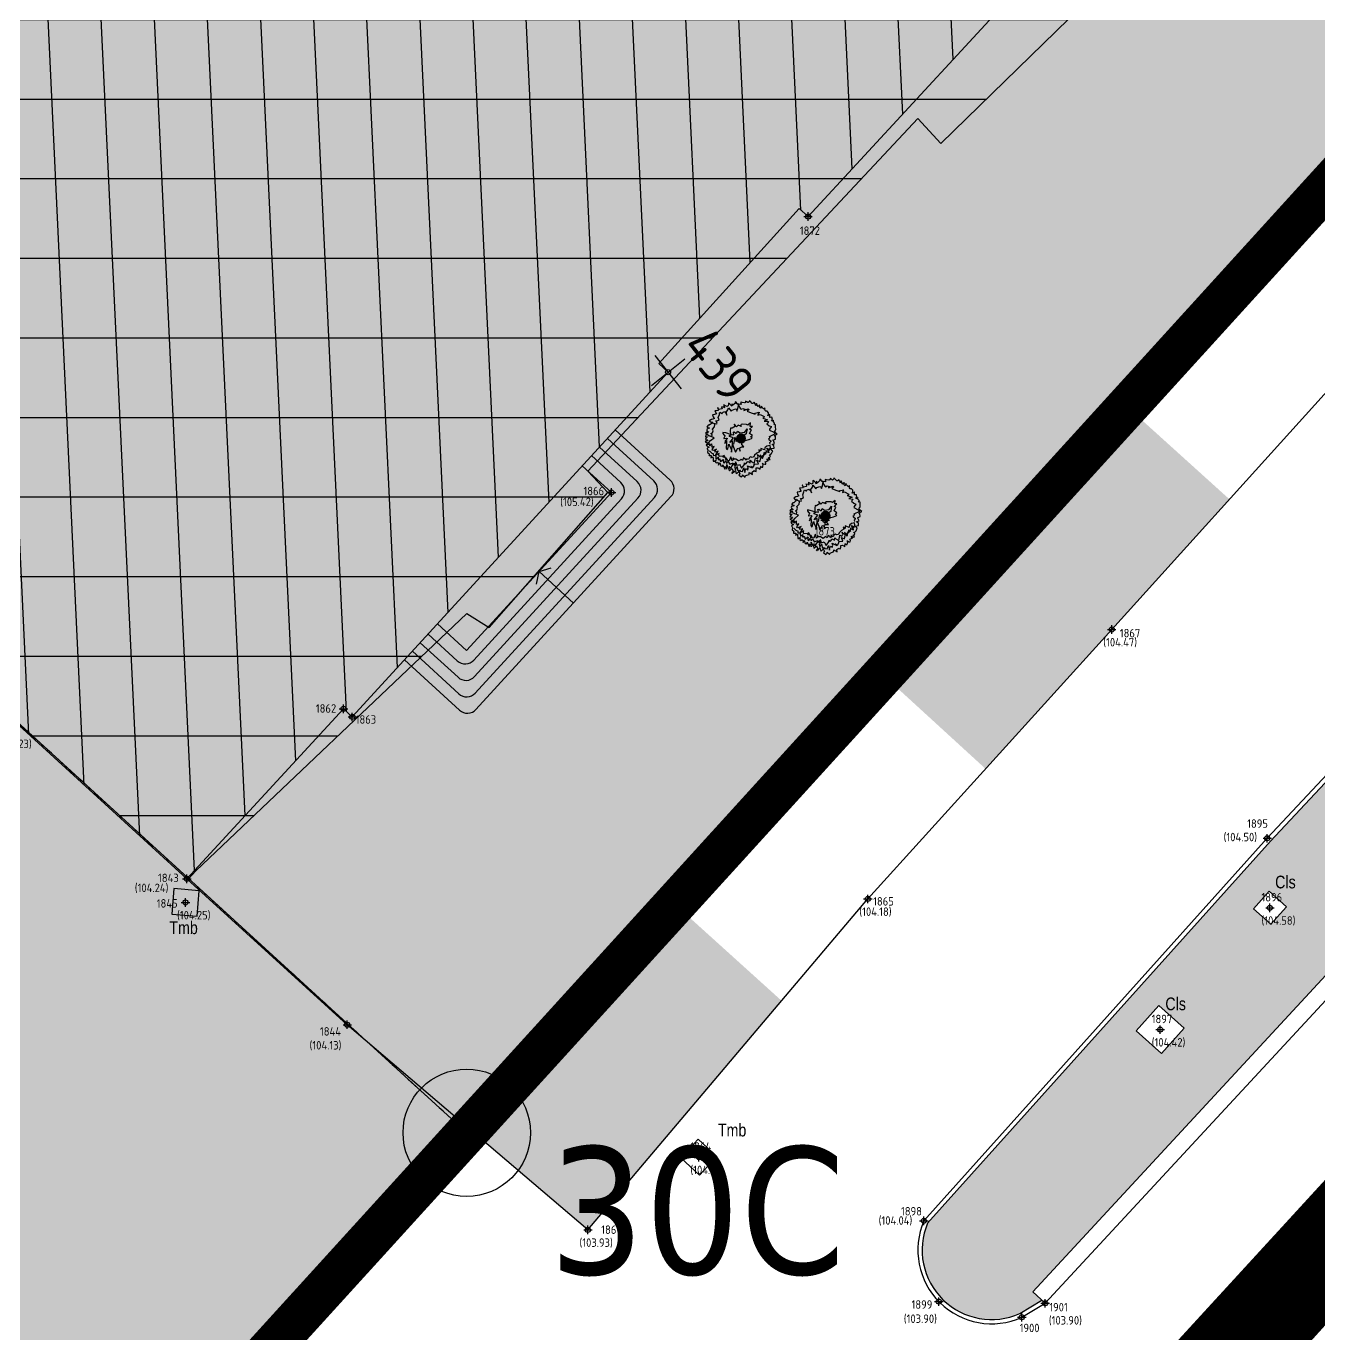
# Model space of a CAD drawing. Extents: x 9555 to 11275, y -8412 to -6382.
# Drawn here: x 10326.83 to 10357.28, y -7952.84 to -7922.03 of the extents above; entities that cross this region are included whole.
import ezdxf
from ezdxf.enums import TextEntityAlignment as Align

# ---------------------------------------------------------------- set-up
doc = ezdxf.new("R2010")
doc.units = 0
doc.header["$MEASUREMENT"] = 0
doc.header["$XCLIPFRAME"] = 2
doc.header["$PDMODE"] = 33
doc.header["$PDSIZE"] = 0.12
for name, pattern in [('DASHEDX2', [1.5, 1, -0.5]), ('PHANTOM2', [1.25, 0.625, -0.125, 0.125, -0.125, 0.125, -0.125]), ('TRATTEGGIATA', [0.75, 0.5, -0.25])]:
    doc.linetypes.add(name, pattern=pattern)
doc.layers.get('0').update_dxf_attribs({"color": 53, "lineweight": 50})
for name, color, linetype in [('01_PROG', 7, 'Continuous'), ('02_CAT', 7, 'Continuous'), ('Conf Lotti-Retino', 253, 'Continuous'), ('Conf Lotti_xLIMITE Comparto', 30, 'DASHEDX2'), ('Conf-N', 7, 'Continuous'), ('Conf-P', 2, 'Continuous'), ('Fgl-Cat_Txt-DivisioneAllegati', 161, 'DASHEDX2'), ('GE_9632-NOME_P', 8, 'Continuous'), ('GE_9632-PUNTI', 8, 'Continuous'), ('GE_9632-SIMBOLI', 8, 'Continuous'), ('GEI-Nome_P', 6, 'Continuous'), ('GEI-Punti', 7, 'Continuous'), ('Gei-Punti_3D', 3, 'Continuous'), ('GEI-Quote_P', 3, 'Continuous'), ('GEI-Simboli', 6, 'Continuous'), ('Immagine', 181, 'Continuous'), ('Ril-Aiuola_Retino', 85, 'Continuous'), ('Ril-Albero', 104, 'Continuous'), ('Ril-Fabbr_Retino', 8, 'Continuous'), ('Ril-Muro', 6, 'Continuous'), ('Ril-Strada', 4, 'Continuous'), ('Ril-Struttura_Scale', 4, 'Continuous'), ('Ril-Tomb_CEMENTO-Cls', 5, 'Continuous'), ('Ril-Tombino', 5, 'Continuous')]:
    doc.layers.add(name, color=color, linetype=linetype)
for name, color, linetype, lineweight in [('Conf Lotti', 2, 'PHANTOM2', 30), ('Fgl.957D_Estratto', 162, 'Continuous', 30), ('Fr01 Fgl. 957D', 140, 'Continuous', 30), ('Ril-Albero_Tronco', 3, 'Continuous', 35), ('Ril-Fabbr', 9, 'Continuous', 30), ('x Area Rilievo', 1, 'Continuous', 15)]:
    doc.layers.add(name, color=color, linetype=linetype, lineweight=lineweight)
doc.styles.add('HELVLA', font='helvl', dxfattribs={"width": 0.8})
doc.styles.get("Standard").update_dxf_attribs({"font": 'isocp.shx'})
doc.styles.add('Tahoma', font='tahoma.ttf')
picture_1 = doc.add_image_def('image1.png', size_in_pixel=(3510, 4950))
picture_2 = doc.add_image_def('image2.png', size_in_pixel=(4950, 3510))
picture_3 = doc.add_image_def('image3.png', size_in_pixel=(3510, 4950))

# ---------------------------------------------------------------- blocks, each defined once
blk = doc.blocks.new('ALB_TUYA')
at = {"layer": 'Ril-Albero'}
blk.add_lwpolyline([(-0.928, 1.199), (-0.909, 1.18), (-0.941, 1.14), (-1.012, 1.12), (-1.051, 1.127), (-1.058, 1.127), (-1.011, 1.03), (-0.998, 0.997), (-1.044, 0.984), (-1.076, 0.971), (-1.134, 0.964), (-1.154, 0.964), (-1.134, 0.88), (-1.101, 0.834), (-1.081, 0.815), (-1.146, 0.789), (-1.204, 0.769), (-1.269, 0.736), (-1.295, 0.729), (-1.262, 0.697), (-1.177, 0.633), (-1.19, 0.607), (-1.235, 0.587), (-1.293, 0.535), (-1.332, 0.534), (-1.384, 0.463), (-1.306, 0.431), (-1.28, 0.424), (-1.331, 0.398), (-1.377, 0.378), (-1.396, 0.352), (-1.389, 0.313), (-1.324, 0.268), (-1.33, 0.242), (-1.421, 0.248), (-1.447, 0.209), (-1.375, 0.19), (-1.342, 0.145), (-1.433, 0.144), (-1.446, 0.066), (-1.368, 0.067), (-1.361, 0.067), (-1.413, 0.021), (-1.445, -0.037), (-1.347, -0.056), (-1.38, -0.102), (-1.412, -0.115), (-1.451, -0.135), (-1.431, -0.141), (-1.372, -0.18), (-1.334, -0.179), (-1.411, -0.258), (-1.385, -0.303), (-1.3, -0.348), (-1.377, -0.4), (-1.371, -0.413), (-1.344, -0.471), (-1.357, -0.569), (-1.285, -0.627), (-1.304, -0.659), (-1.297, -0.698), (-1.239, -0.698), (-1.213, -0.697), (-1.213, -0.762), (-1.225, -0.788), (-1.154, -0.755), (-1.141, -0.749), (-1.134, -0.814), (-1.127, -0.859), (-1.127, -0.924), (-1.095, -0.924), (-1.056, -0.897), (-1.03, -0.878), (-1.049, -0.962), (-0.997, -0.994), (-0.945, -0.962), (-0.912, -1.039), (-0.912, -1.085), (-0.886, -1.019), (-0.867, -0.993), (-0.827, -1.116), (-0.756, -1.142), (-0.743, -1.07), (-0.69, -1.193), (-0.664, -1.245), (-0.645, -1.18), (-0.639, -1.134), (-0.586, -1.231), (-0.586, -1.251), (-0.574, -1.134), (-0.581, -1.063), (-0.548, -1.16), (-0.495, -1.25), (-0.482, -1.302), (-0.475, -1.315), (-0.385, -1.23), (-0.372, -1.223), (-0.326, -1.314), (-0.326, -1.346), (-0.326, -1.346), (-0.371, -1.424), (-0.332, -1.353), (-0.293, -1.391), (-0.293, -1.359), (-0.229, -1.3), (-0.209, -1.397), (-0.176, -1.43), (-0.041, -1.299), (-0.106, -1.312), (-0.046, -1.442), (-0.059, -1.455), (-0.085, -1.487), (0.013, -1.564), (0.065, -1.519), (0.064, -1.48), (0.162, -1.57), (0.181, -1.511), (0.24, -1.491), (0.324, -1.458), (0.336, -1.38), (0.382, -1.412), (0.466, -1.464), (0.453, -1.367), (0.537, -1.308), (0.556, -1.327), (0.608, -1.339), (0.614, -1.288), (0.614, -1.197), (0.679, -1.196), (0.737, -1.222), (0.783, -1.254), (0.776, -1.215), (0.801, -1.137), (0.788, -1.124), (0.827, -1.163), (0.879, -1.162), (0.879, -1.143), (0.898, -1.065), (0.898, -1.039), (0.865, -1.02), (0.963, -1.051), (1.002, -1.051), (1.014, -1.006), (0.995, -0.973), (0.982, -0.947), (1.085, -0.908), (1.098, -0.914), (1.059, -0.856), (1.059, -0.824), (1.124, -0.862), (1.182, -0.855), (1.156, -0.829), (1.13, -0.81), (1.11, -0.784), (1.104, -0.784), (1.156, -0.784), (1.194, -0.712), (1.168, -0.687), (1.142, -0.661), (1.194, -0.667), (1.239, -0.608), (1.29, -0.504), (1.264, -0.491), (1.198, -0.414), (1.341, -0.393), (1.334, -0.29), (1.262, -0.245), (1.365, -0.199), (1.313, -0.089), (1.293, -0.076), (1.403, -0.03), (1.396, 0.087), (1.35, 0.113), (1.473, 0.178), (1.401, 0.236), (1.349, 0.288), (1.394, 0.34), (1.407, 0.373), (1.406, 0.463), (1.399, 0.554), (1.327, 0.573), (1.366, 0.593), (1.366, 0.625), (1.314, 0.677), (1.313, 0.748), (1.275, 0.696), (1.262, 0.709), (1.236, 0.709), (1.274, 0.767), (1.254, 0.858), (1.189, 0.851), (1.17, 0.851), (1.176, 0.903), (1.169, 0.974), (1.13, 0.941), (1.085, 0.922), (1.11, 0.993), (1.11, 1.045), (1.058, 1.103), (1.006, 1.103), (0.979, 1.141), (0.972, 1.206), (0.966, 1.239), (0.934, 1.2), (0.914, 1.199), (0.842, 1.277), (0.829, 1.309), (0.829, 1.296), (0.797, 1.225), (0.758, 1.263), (0.751, 1.276), (0.758, 1.276), (0.764, 1.335), (0.738, 1.354), (0.699, 1.302), (0.699, 1.295), (0.66, 1.353), (0.634, 1.418), (0.602, 1.327), (0.575, 1.405), (0.529, 1.476), (0.523, 1.443), (0.484, 1.417), (0.452, 1.417), (0.445, 1.436), (0.4, 1.481), (0.341, 1.539), (0.328, 1.487), (0.289, 1.467), (0.276, 1.454), (0.244, 1.486), (0.211, 1.499), (0.185, 1.518), (0.192, 1.473), (0.173, 1.447), (0.153, 1.466), (0.134, 1.453), (0.043, 1.466), (0.004, 1.472), (-0.016, 1.459), (0.004, 1.394), (-0.008, 1.381), (-0.106, 1.393), (-0.126, 1.419), (-0.119, 1.412), (-0.099, 1.348), (-0.106, 1.367), (-0.158, 1.412), (-0.197, 1.47), (-0.236, 1.489), (-0.236, 1.431), (-0.242, 1.418), (-0.262, 1.411), (-0.333, 1.346), (-0.339, 1.365), (-0.378, 1.411), (-0.372, 1.398), (-0.359, 1.352), (-0.371, 1.307), (-0.397, 1.339), (-0.456, 1.397), (-0.515, 1.436), (-0.515, 1.403), (-0.521, 1.325), (-0.559, 1.292), (-0.67, 1.344), (-0.696, 1.376), (-0.696, 1.337), (-0.676, 1.259), (-0.663, 1.246), (-0.708, 1.272), (-0.799, 1.284), (-0.793, 1.284), (-0.773, 1.213), (-0.786, 1.2), (-0.902, 1.173), (-0.942, 1.251), (-0.955, 1.244)], close=True, dxfattribs=at)
at = {"layer": 'Ril-Albero', "flags": 128}
for points in [[(-1.266, -0.529), (-1.286, -0.503), (-1.201, -0.587), (-1.181, -0.593), (-1.129, -0.613), (-1.129, -0.684), (-1.038, -0.69), (-1.025, -0.729), (-1.024, -0.839), (-0.934, -0.754), (-0.933, -0.851), (-0.894, -0.857), (-0.868, -0.831), (-0.855, -0.857), (-0.835, -0.941), (-0.725, -0.85), (-0.712, -0.875), (-0.725, -0.914), (-0.718, -0.979), (-0.679, -1.005), (-0.621, -0.907), (-0.588, -1.017), (-0.562, -0.991), (-0.53, -0.926), (-0.51, -0.958), (-0.458, -1.049), (-0.348, -1.009), (-0.322, -1.002), (-0.315, -1.054), (-0.25, -1.08), (-0.212, -0.976), (-0.225, -0.956), (-0.172, -1.079), (-0.088, -1.072), (-0.062, -1.059), (-0.029, -1.104), (0.023, -1.201), (0.139, -1.057), (0.145, -0.986), (0.158, -1.012), (0.184, -1.044), (0.274, -0.94), (0.274, -0.933), (0.366, -0.991), (0.371, -0.887), (0.411, -0.932), (0.534, -1.003), (0.572, -0.866), (0.585, -0.788), (0.663, -0.827), (0.701, -0.748), (0.675, -0.658), (0.694, -0.684), (0.773, -0.741), (0.792, -0.683), (0.772, -0.67), (0.825, -0.76), (0.877, -0.818), (0.908, -0.701), (0.953, -0.558), (0.979, -0.584), (1.031, -0.558), (1.024, -0.487), (1.024, -0.525), (1.141, -0.564), (1.049, -0.396), (1.166, -0.453), (1.121, -0.499), (1.147, -0.466), (1.192, -0.382), (1.178, -0.284), (1.048, -0.311), (0.971, -0.383), (0.959, -0.468), (0.803, -0.41), (0.803, -0.508), (0.719, -0.456), (0.745, -0.54), (0.642, -0.6), (0.552, -0.685), (0.52, -0.75), (0.448, -0.776), (0.403, -0.744), (0.345, -0.77), (0.306, -0.849), (0.235, -0.83), (0.209, -0.888), (0.183, -0.856), (0.105, -0.792), (0.06, -0.896), (0.008, -0.838), (-0.037, -0.877), (-0.102, -0.916), (-0.206, -0.846), (-0.271, -0.846), (-0.33, -0.795), (-0.323, -0.866), (-0.362, -0.905), (-0.408, -0.744), (-0.428, -0.763), (-0.478, -0.906), (-0.537, -0.894), (-0.602, -0.79), (-0.602, -0.888), (-0.628, -0.784), (-0.694, -0.681), (-0.7, -0.726), (-0.713, -0.778), (-0.739, -0.713), (-0.888, -0.734), (-0.908, -0.643), (-0.889, -0.611), (-1.031, -0.69), (-0.929, -0.52), (-1.039, -0.553), (-1.059, -0.515), (-0.994, -0.43), (-1.053, -0.456), (-1.143, -0.489), (-1.169, -0.444), (-1.092, -0.327), (-1.183, -0.353), (-1.177, -0.301), (-1.184, -0.217), (-1.274, -0.296), (-1.262, -0.205), (-1.314, -0.251), (-1.375, -0.251), (-1.237, -0.088), (-1.095, 0.03), (-1.251, 0.087), (-1.329, 0.126), (-1.186, 0.075), (-1.167, 0.146), (-1.213, 0.185), (-1.22, 0.211), (-1.161, 0.231), (-1.136, 0.309), (-1.162, 0.38), (-1.072, 0.471), (-1.06, 0.569), (-1.184, 0.678), (-1.171, 0.633), (-1.054, 0.608), (-0.989, 0.595), (-0.976, 0.621), (-1.022, 0.712), (-0.97, 0.712), (-0.893, 0.752), (-0.926, 0.849), (-0.881, 0.979), (-0.869, 1.031), (-0.856, 1.063), (-0.771, 1.018), (-0.804, 1.005), (-0.797, 1.031), (-0.675, 1.091), (-0.616, 1.033), (-0.576, 0.942), (-0.597, 1.078), (-0.532, 1.163), (-0.514, 1.247), (-0.402, 1.105), (-0.357, 1.151), (-0.228, 1.198), (-0.189, 1.185), (-0.169, 1.107), (-0.124, 1.218), (-0.105, 1.335), (-0.027, 1.206), (-0.001, 1.186), (0.071, 1.219), (0.181, 1.181), (0.117, 1.135), (0.291, 1.208), (0.33, 1.182), (0.253, 1.11), (0.416, 1.04), (0.539, 1.002), (0.585, 0.996), (0.539, 1.015), (0.74, 1.062), (0.734, 1.042), (0.714, 1.016), (0.689, 0.945), (0.773, 0.971), (0.942, 0.888), (0.917, 0.83), (0.884, 0.829), (1.079, 0.759), (1.073, 0.753), (0.97, 0.713), (0.944, 0.707), (1.1, 0.682), (1.113, 0.675), (1.087, 0.623), (1.048, 0.591), (1.146, 0.513), (1.231, 0.482), (1.224, 0.469), (1.16, 0.377), (1.154, 0.338), (1.33, 0.249), (1.382, 0.184), (1.149, 0.066), (1.182, 0.079), (1.131, -0.032), (1.124, 0.001), (1.124, -0.045), (1.209, -0.096), (1.209, -0.122), (1.158, -0.181), (1.171, -0.232)], [(0.097, -0.115), (0.216, -0.064), (0.32, -0.044), (0.326, -0.038), (0.456, 0.015), (0.423, 0.061), (0.39, 0.06), (0.461, 0.126), (0.35, 0.203), (0.421, 0.352), (0.349, 0.378), (0.459, 0.489), (0.374, 0.488), (0.386, 0.631), (0.277, 0.546), (0.224, 0.572), (0.062, 0.577), (0.01, 0.57), (-0.009, 0.544), (0.011, 0.486), (-0.041, 0.537), (-0.022, 0.505), (-0.119, 0.537), (-0.19, 0.471), (-0.223, 0.516), (-0.282, 0.581), (-0.229, 0.497), (-0.365, 0.412), (-0.423, 0.418), (-0.435, 0.307), (-0.434, 0.165), (-0.623, 0.222), (-0.74, 0.24), (-0.739, 0.201), (-0.687, 0.137), (-0.655, 0.118), (-0.654, 0.092), (-0.699, 0.013), (-0.693, 0), (-0.68, 0.001), (-0.589, 0.014), (-0.55, -0.005), (-0.64, -0.103), (-0.652, -0.2), (-0.607, -0.109), (-0.595, -0.077), (-0.587, -0.193), (-0.599, -0.388), (-0.573, -0.446), (-0.54, -0.427), (-0.49, -0.232), (-0.483, -0.245), (-0.479, -0.279), (-0.404, -0.426), (-0.384, -0.555), (-0.347, -0.25), (-0.274, -0.418), (-0.228, -0.561), (-0.183, -0.508), (-0.151, -0.437), (-0.138, -0.404), (-0.099, -0.391), (-0.06, -0.443), (-0.034, -0.52), (-0.054, -0.384), (0.03, -0.345), (0.114, -0.344), (0.036, -0.241), (0.029, -0.147)], [(-0.13, -0.074), (-0.179, -0.139), (-0.219, -0.003), (-0.252, 0.056), (-0.302, -0.23), (-0.341, -0.237), (-0.341, -0.14), (-0.342, -0.101), (-0.458, -0.166), (-0.312, 0.026), (-0.466, 0.086), (-0.466, 0.125), (-0.363, 0.165), (-0.291, 0.153), (-0.312, 0.256), (-0.279, 0.269), (-0.208, 0.218), (-0.169, 0.225), (-0.137, 0.296), (-0.039, 0.226), (0.149, 0.26), (0.245, 0.397), (0.214, 0.202), (0.214, 0.182), (0.104, 0.109)], [(-0.483, -1.127), (-0.47, -1.192), (-0.418, -1.204), (-0.315, -1.048), (-0.212, -0.989), (-0.237, -1.125), (-0.263, -1.145), (-0.229, -1.274), (-0.172, -1.163), (-0.159, -1.137), (-0.138, -1.274), (-0.073, -1.331), (-0.047, -1.279), (-0.028, -1.331), (0.063, -1.337), (0.114, -1.2), (0.114, -1.207), (0.154, -1.388), (0.18, -1.278), (0.225, -1.225), (0.27, -1.284), (0.296, -1.193), (0.263, -1.115), (0.458, -1.198), (0.458, -1.185), (0.406, -1.146), (0.393, -1.133), (0.406, -1.133), (0.484, -1.185), (0.535, -1.1), (0.535, -1.042), (0.561, -1.041), (0.703, -1.027), (0.644, -0.879), (0.767, -0.93), (0.799, -0.8), (0.824, -0.741), (1.024, -0.597)]]:
    blk.add_lwpolyline(points, dxfattribs=at)
at = {"layer": 'Ril-Albero', "const_width": 0.148, "flags": 128}
blk.add_lwpolyline([(-0.074, 0, 1), (0.074, 0, 1)], format="xyb", close=True, dxfattribs=at)
blk = doc.blocks.new('P-Lotto')
at = {"layer": 'Conf-N'}
blk.add_circle((0, 0), 1.5, dxfattribs=at)
at = {"layer": 'Conf-P'}
blk.add_point((0, 0), dxfattribs=at)
blk = doc.blocks.new('20043-1_Prog-Confini')
at = {"layer": 'Conf Lotti-Retino'}
for color, points in [(41, [(10278.897, -8012.22), (10188.639, -7930.138), (10307.726, -7799.19), (10366.912, -7853.014), (10339.327, -7883.347), (10306.204, -7919.768), (10337.209, -7948.101)]), (43, [(10370.399, -7911.605), (10339.327, -7883.347), (10306.204, -7919.768), (10337.209, -7948.101)])]:
    blk.add_hatch(color=color, dxfattribs=at).paths.add_polyline_path(points)
at = {"layer": 'Conf Lotti'}
for p, q in [((10220.161, -8076.806), (10397.984, -7881.272)), ((10337.209, -7948.101), (10306.204, -7919.768))]:
    blk.add_line(p, q, dxfattribs=at)
at = {"layer": 'Conf Lotti_xLIMITE Comparto', "const_width": 1}
blk.add_lwpolyline([(10220.161, -8076.806), (10388.565, -7891.63), (10442.571, -7940.744), (10443.955, -7939.223), (10542.721, -8029.042), (10562.905, -8006.848), (10508.899, -7957.733), (10535.138, -7928.88), (10501.476, -7898.267), (10547.189, -7848.002), (10411.97, -7725.031), (10340.578, -7745.23), (10225.512, -7871.756), (10219.572, -7866.354), (10165.524, -7925.785), (10195.694, -7953.18), (10145.19, -8008.626)], close=True, dxfattribs=at)
at = {"layer": 'Conf-P'}
blk.add_blockref('P-Lotto', (10337.209, -7948.101), dxfattribs=at)
at = {"layer": 'Conf-N', "style": 'Tahoma'}
blk.add_text('30C', height=3, dxfattribs=at).set_placement((10339.148, -7951.43))
blk = doc.blocks.new('-Fgl. 957D Estratto Foglio Intero_PostFR1')
at = {"layer": 'Immagine'}
image = blk.add_image(picture_1, insert=(10047.107, -8052.467), size_in_units=(594.323, 838.148), rotation=0.001621, dxfattribs=at)
image.set_boundary_path([(307.502, 335.181), (3170.12, 4586.921)])
image.dxf.flags = 15
blk = doc.blocks.new('-Fgl. 957E Estratto Foglio Intero_PostFR2')
at = {"layer": 'Immagine'}
image = blk.add_image(picture_2, insert=(9917.284, -8422.509), size_in_units=(838.183, 594.348), rotation=0.00109, dxfattribs=at)
image.set_boundary_path([(308.756, 193.629), (4680.161, 3410.458)])
image.dxf.flags = 15
blk = doc.blocks.new('-Fgl. 958 Estratto Foglio Intero_PostFR3')
at = {"layer": 'Immagine'}
image = blk.add_image(picture_3, insert=(9716.786, -8308.175), size_in_units=(1485.814, 2095.379), rotation=-0.001044, dxfattribs=at)
image.set_boundary_path([(486.986, 415.0435), (2987.88, 4584.8433)])
image.dxf.flags = 15
blk = doc.blocks.new('- Fogli_Unione (Estratti_20043_SpostatoComeAll.957E_SuRIL_PostFR1-FR2-FR3 (2021-02-08)')
for name in ['-Fgl. 958 Estratto Foglio Intero_PostFR3', '-Fgl. 957D Estratto Foglio Intero_PostFR1', '-Fgl. 957E Estratto Foglio Intero_PostFR2']:
    blk.add_blockref(name, (0, 0))
blk = doc.blocks.new('2493-1_PostFRAZ')
at = {"layer": 'Fgl.957D_Estratto', "lineweight": -3}
h = blk.add_hatch(dxfattribs=at)
h.set_pattern_fill('ANSI31', color=174, scale=15, angle=315, style=0)
h.paths.add_polyline_path([(10333.535, -7893.461), (10330.141, -7897.117), (10329.174, -7896.207), (10321.588, -7904.519), (10322.608, -7905.408), (10319.239, -7909.012), (10318.174, -7908.26), (10310.961, -7916.163), (10311.573, -7916.947), (10307.76, -7921.19), (10330.66, -7942.117), (10330.83, -7941.931), (10337.211, -7935.865), (10337.736, -7936.201), (10340.537, -7933.017), (10340.06, -7932.512), (10347.836, -7924.209), (10348.377, -7924.8), (10351.396, -7921.856), (10350.704, -7921.199), (10356.463, -7915.072)])
at = {"layer": 'Fgl-Cat_Txt-DivisioneAllegati', "const_width": 2}
blk.add_lwpolyline([(10702.686, -8099.801), (10705.703, -8097.601), (10664.995, -8032.71), (10624.259, -7971.584), (10623.508, -7972.543), (10605.077, -7944.282), (10562.182, -7879.895), (10525.19, -7921.143), (10505.715, -7903.79), (10497.194, -7913.056), (10472.275, -7892.921), (10440.452, -7863.619), (10396.214, -7912.031), (10395.176, -7911.098), (10388.238, -7918.529), (10387.581, -7917.808), (10339.974, -7969.724), (10333.592, -7976.514), (10323.136, -7967.248), (10242.662, -7892.829), (10231.648, -7862.037)], dxfattribs=at)
at = {"layer": 'Fgl.957D_Estratto'}
blk.add_lwpolyline([(10330.83, -7941.931), (10337.211, -7935.865), (10337.736, -7936.201), (10340.537, -7933.017), (10340.06, -7932.512), (10347.836, -7924.209), (10348.377, -7924.8), (10351.396, -7921.856), (10350.704, -7921.199), (10356.463, -7915.072), (10333.535, -7893.461)], dxfattribs=at)
at = {"layer": 'Fr01 Fgl. 957D'}
for p, q in [((10319.878, -7967.157), (10397.984, -7881.272)), ((10337.209, -7948.101), (10306.204, -7919.768))]:
    blk.add_line(p, q, dxfattribs=at)
blk.add_lwpolyline([(10330.66, -7942.117), (10330.83, -7941.931)], dxfattribs=at)
at = {"layer": '02_CAT'}
blk.add_blockref('- Fogli_Unione (Estratti_20043_SpostatoComeAll.957E_SuRIL_PostFR1-FR2-FR3 (2021-02-08)', (2.401, 6.764), dxfattribs=at)

msp = doc.modelspace()

# ---------------------------------------------------------------- hatches: boundary and pattern name
at = {"layer": 'Ril-Aiuola_Retino'}
h = msp.add_hatch(dxfattribs=at)
h.set_pattern_fill('TEXTURE', color=256, scale=1.5, angle=90)
h.set_pattern_definition([(90, (-0.72, 1.08), (-1.14, 0.66), [0.06, -1.005, 0.045, -0.435, 0.09, -1.065]), (100, (-1.335, 0.795), (-1.42672142, 0.40338068), [0.105, -0.255, 0.135, -0.795, 0.075, -0.99]), (110, (-0.855, 0.645), (-1.104881267, 0.66735477), [0.12, -0.825, 0.105, -0.615, 0.075, -0.48]), (120, (-0.765, 1.08), (-1.27025934, -0.10984628), [0.075, -0.495, 0.06, -0.735, 0.045, -0.975]), (130, (-1.095, 0.66), (-1.081851777, 0.169179587), [0.06, -0.66, 0.045, -0.42, 0.12, -0.765]), (140, (-0.555, 0.885), (-1.17866747, -0.40123932), [0.03, -0.555, 0.075, -0.915, 0.09, -0.465]), (150, (-0.66, 0.93), (-1.11853829, -0.49736515), [0.075, -0.615, 0.03, -0.72, 0.06, -0.555]), (160, (-0.48, 0.765), (-1.07793424, -0.54946135), [0.045, -0.285, 0.09, -0.48, 0.06, -0.66]), (170, (-1.365, 0.84), (-0.82359725, -1.04282672), [0.105, -0.66, 0.045, -0.78, 0.09, -0.735]), (180, (-0.72, 0.93), (-0.555, -1.32), [0.09, -0.465, 0.06, -0.915, 0.03, -0.93]), (190, (-1.185, 0.69), (-0.72572646, -1.239857295), [0.105, -0.585, 0.09, -0.48, 0.105, -1.095]), (200, (-0.33, 0.585), (-0.40845569, -1.20220171), [0.12, -0.39, 0.06, -0.795, 0.09, -0.87]), (210, (-0.51, 0.18), (-0.14246134, -1.43324972), [0.075, -1.005, 0.09, -0.465, 0.105, -0.615]), (220, (-0.18, 0.51), (-0.356330406, -1.395538836), [0.045, -0.33, 0.06, -0.645, 0.12, -0.84]), (230, (-1.38, 0.06), (0.17102844, -1.10298426), [0.09, -0.54, 0.105, -0.465, 0.06, -0.63]), (240, (-0.09, 1.305), (0.60383629, -1.02412486), [0.06, -0.42, 0.12, -0.93, 0.105, -0.855]), (250, (-0.93, 0.315), (0.81214345, -1.18950537), [0.09, -0.63, 0.075, -0.57, 0.06, -0.915]), (260, (-0.57, 0.405), (0.845615826, -1.078220235), [0.135, -0.495, 0.09, -0.675, 0.12, -0.66])])
h.paths.add_polyline_path([(10421.277, -7874.588), (10418.837, -7872.375), (10418.767, -7872.375), (10415.857, -7875.578), (10418.298, -7877.866)])
h.paths.add_polyline_path([(10418.625, -7874.349, -1), (10419.125, -7874.349, -1)], flags=16)
h.paths.add_polyline_path([(10366.64, -7934.316), (10366.22, -7933.14, -0.221447), (10363.715, -7933.153), (10356.141, -7941.233), (10348.064, -7950.231, 0.679608), (10350.238, -7952.359), (10350.758, -7952.048), (10350.541, -7951.847), (10357.644, -7944.175)])
h.paths.add_polyline_path([(10356.517, -7942.781), (10356.15, -7943.19), (10355.74, -7942.823), (10356.108, -7942.413)], flags=16)
h.paths.add_polyline_path([(10354.108, -7945.641), (10353.574, -7946.236), (10352.979, -7945.701), (10353.513, -7945.106)], flags=16)
h.paths.add_polyline_path([(10376.527, -7923.496), (10374.281, -7921.441), (10374.273, -7921.441), (10371.294, -7924.727), (10371.191, -7925.686), (10370.474, -7926.5), (10370.474, -7926.451), (10369.553, -7926.669), (10369.065, -7927.265), (10372.366, -7928.042)])
edge = h.paths.add_edge_path(flags=16)
edge.add_ellipse((10370.869, -7926.24), major_axis=(-0.158, -0.158), ratio=0.447214, start_angle=0, end_angle=360)
edge.add_line((10371.033, -7926.24), (10370.988, -7926.24))
edge.add_ellipse((10370.869, -7926.24), major_axis=(-0.158, -0.158), ratio=0.447214, start_angle=0, end_angle=360)
edge.add_line((10370.705, -7926.24), (10370.749, -7926.24))
edge = h.paths.add_edge_path(flags=16)
edge.add_ellipse((10370.869, -7926.24), major_axis=(-0.158, -0.158), ratio=0.447214, start_angle=0, end_angle=360)
h.paths.add_polyline_path([(10391.814, -7906.792), (10389.46, -7904.684), (10376.513, -7918.969), (10378.775, -7921.04)])
h.paths.add_polyline_path([(10449.631, -7852.169), (10445.877, -7854.903), (10443.598, -7857.444), (10467.061, -7878.931), (10468.6, -7877.263), (10459.662, -7865.327)])
h.paths.add_polyline_path([(10447.756, -7858.176, -1), (10447.256, -7858.176, -1)], flags=16)
h.paths.add_polyline_path([(10452.923, -7862.827, -1), (10452.423, -7862.827, -1)], flags=16)
h.paths.add_polyline_path([(10457.617, -7867.317, -1), (10457.117, -7867.317, -1)], flags=16)
h.paths.add_polyline_path([(10461.858, -7871.503, -1), (10461.458, -7871.503, -1)], flags=16)
h.paths.add_polyline_path([(10466.48, -7875.691, -1), (10465.98, -7875.691, -1)], flags=16)
h.paths.add_polyline_path([(10442.633, -7852.719), (10439.683, -7850.073), (10437.07, -7852.987), (10438.942, -7854.663), (10439.942, -7853.545), (10440.925, -7854.546)])
h.paths.add_polyline_path([(10439.601, -7851.025, -1), (10440.201, -7851.025, -1)], flags=16)
h.paths.add_polyline_path([(10436.565, -7857.765), (10434.075, -7855.528), (10421.405, -7869.471), (10423.884, -7871.719)])
h.paths.add_polyline_path([(10432.223, -7859.253, -1), (10432.723, -7859.253, -1)], flags=16)
h.paths.add_polyline_path([(10428.227, -7864.357, -1), (10427.727, -7864.357, -1)], flags=16)
h.paths.add_polyline_path([(10423.728, -7869.501, -1), (10423.128, -7869.501, -1)], flags=16)
h.paths.add_polyline_path([(10415.899, -7880.521), (10413.419, -7878.239), (10395.983, -7897.519), (10398.381, -7899.745)])
h.paths.add_polyline_path([(10412.528, -7881.195, -1), (10413.228, -7881.195, -1)], flags=16)
h.paths.add_polyline_path([(10408.427, -7886.461, -1), (10407.927, -7886.461, -1)], flags=16)
h.paths.add_polyline_path([(10403.817, -7891.468, -1), (10403.367, -7891.468, -1)], flags=16)
h.paths.add_polyline_path([(10399.337, -7896.598, -1), (10398.537, -7896.598, -1)], flags=16)
edge = h.paths.add_edge_path()
edge.add_line((10337.975, -7966.122), (10345.57, -7957.795))
edge.add_arc((10344.121, -7956.981), 1.662, 330.6636, 483.5402)
edge.add_line((10343.203, -7955.595), (10335.607, -7963.922))
edge.add_arc((10337.056, -7964.736), 1.662, 150.6636, 303.5402)
edge = h.paths.add_edge_path(flags=16)
edge.add_ellipse((10343.602, -7955.995), major_axis=(0.125, 0.136), ratio=0.702703, start_angle=0, end_angle=360)
edge = h.paths.add_edge_path(flags=16)
edge.add_arc((10340.588, -7960.779), 0.2, 0, 360)
h.paths.add_polyline_path([(10356.194, -7942.401), (10356.793, -7942.401), (10356.793, -7941.978), (10356.194, -7941.978)], flags=24)
h.paths.add_polyline_path([(10337.612, -7962.717), (10338.203, -7963.256), (10338.743, -7962.665), (10338.152, -7962.126)], flags=16)
h.paths.add_polyline_path([(10336.928, -7963.891), (10337.371, -7964.296), (10337.775, -7963.852), (10337.332, -7963.448)], flags=16)
h = msp.add_hatch(dxfattribs=at)
h.set_pattern_fill('TEXTURE', color=256, scale=2, angle=90, style=0)
h.set_pattern_definition([(90, (-0.96, 1.44), (-1.52, 0.88), [0.08, -1.34, 0.06, -0.58, 0.12, -1.42]), (100, (-1.78, 1.06), (-1.90229523, 0.5378409), [0.14, -0.34, 0.18, -1.06, 0.1, -1.32]), (110, (-1.14, 0.86), (-1.47317502, 0.88980636), [0.16, -1.1, 0.14, -0.82, 0.1, -0.64]), (120, (-1.02, 1.44), (-1.69367912, -0.14646171), [0.1, -0.66, 0.08, -0.98, 0.06, -1.3]), (130, (-1.46, 0.88), (-1.442469036, 0.22557278), [0.08, -0.88, 0.06, -0.56, 0.16, -1.02]), (140, (-0.74, 1.18), (-1.57155663, -0.53498576), [0.04, -0.74, 0.1, -1.22, 0.12, -0.62]), (150, (-0.88, 1.24), (-1.49138439, -0.66315353), [0.1, -0.82, 0.04, -0.96, 0.08, -0.74]), (160, (-0.64, 1.02), (-1.43724565, -0.73261513), [0.06, -0.38, 0.12, -0.64, 0.08, -0.88]), (170, (-1.82, 1.12), (-1.09812967, -1.39043563), [0.14, -0.88, 0.06, -1.04, 0.12, -0.98]), (180, (-0.96, 1.24), (-0.74, -1.76), [0.12, -0.62, 0.08, -1.22, 0.04, -1.24]), (190, (-1.58, 0.92), (-0.96763527, -1.65314306), [0.14, -0.78, 0.12, -0.64, 0.14, -1.46]), (200, (-0.44, 0.78), (-0.54460759, -1.60293561), [0.16, -0.52, 0.08, -1.06, 0.12, -1.16]), (210, (-0.68, 0.24), (-0.18994845, -1.91099963), [0.1, -1.34, 0.12, -0.62, 0.14, -0.82]), (220, (-0.24, 0.68), (-0.47510721, -1.86071845), [0.06, -0.44, 0.08, -0.86, 0.16, -1.12]), (230, (-1.84, 0.08), (0.22803792, -1.47064568), [0.12, -0.72, 0.14, -0.62, 0.08, -0.84]), (240, (-0.12, 1.74), (0.80511506, -1.36549981), [0.08, -0.56, 0.16, -1.24, 0.14, -1.14]), (250, (-1.24, 0.42), (1.08285793, -1.58600716), [0.12, -0.84, 0.1, -0.76, 0.08, -1.22]), (260, (-0.76, 0.54), (1.12748777, -1.43762698), [0.18, -0.66, 0.12, -0.9, 0.16, -0.88])])
h.paths.add_polyline_path([(10340.065, -7950.39), (10334.397, -7945.556), (10330.615, -7942.12), (10334.306, -7938.115), (10334.515, -7938.306), (10335.745, -7936.963), (10344.628, -7944.993)])
h.paths.add_polyline_path([(10355.176, -7933.178), (10346.439, -7925.28), (10340.708, -7931.542), (10349.431, -7939.528), (10352.403, -7936.245)])
edge = h.paths.add_edge_path()
edge.add_line((10351.402, -7919.859), (10360.105, -7927.726))
edge.add_line((10360.105, -7927.726), (10361.972, -7925.66))
edge.add_line((10361.972, -7925.66), (10372.679, -7913.742))
edge.add_line((10372.679, -7913.742), (10362.421, -7904.123))
edge.add_arc((10361.515, -7910.591), 6.532, 82.0244, 214.2458)
edge.add_line((10356.116, -7914.267), (10351.402, -7919.859))
at = {"layer": 'Ril-Fabbr_Retino'}
h = msp.add_hatch(dxfattribs=at)
h.set_pattern_fill('ANSI31', color=256, scale=10, angle=47.7, style=2)
h.set_pattern_definition([(92.7, (1107.4237, 1995.9194), (-1.24861234, -0.05888306), [])])
h.paths.add_polyline_path([(10352.647, -7918.5), (10352.421, -7918.292), (10356.116, -7914.267), (10332.513, -7892.524), (10307.004, -7920.499), (10330.615, -7942.12), (10334.306, -7938.115), (10334.515, -7938.306), (10341.953, -7930.183), (10341.734, -7929.983), (10345.039, -7926.326), (10345.25, -7926.518)])

# ---------------------------------------------------------------- linework, layer by layer
at = {"layer": 'GE_9632-PUNTI'}
msp.add_point((10341.953, -7930.183), dxfattribs=at)
at = {"layer": 'GE_9632-SIMBOLI'}
for p, q in [((10341.562, -7930.494), (10342.344, -7929.871)), ((10341.641, -7929.792), (10342.264, -7930.574))]:
    msp.add_line(p, q, dxfattribs=at)
at = {"layer": 'GEI-Punti'}
for p in [(10345.25, -7926.518), (10340.618, -7933.018), (10345.651, -7933.668), (10352.403, -7936.245), (10334.306, -7938.115), (10334.515, -7938.306), (10356.067, -7941.165), (10330.615, -7942.12), (10346.657, -7942.593), (10330.586, -7942.676), (10356.129, -7942.802), (10334.397, -7945.556), (10353.544, -7945.671), (10342.677, -7948.677), (10347.978, -7950.176), (10340.065, -7950.39), (10348.331, -7952.079), (10350.835, -7952.119), (10350.284, -7952.448)]:
    msp.add_point(p, dxfattribs=at)
at = {"layer": 'Gei-Punti_3D'}
for p in [(10340.618, -7933.018, 105.421), (10352.403, -7936.245, 104.468), (10356.067, -7941.165, 104.495), (10330.615, -7942.12, 104.239), (10346.657, -7942.593, 104.18), (10330.586, -7942.676, 104.25), (10356.129, -7942.802, 104.581), (10334.397, -7945.556, 104.131), (10353.544, -7945.671, 104.417), (10342.677, -7948.677, 104.054), (10347.978, -7950.176, 104.037), (10340.065, -7950.39, 103.933), (10348.331, -7952.079, 103.899), (10350.835, -7952.119, 103.904), (10350.284, -7952.448, 103.912)]:
    msp.add_point(p, dxfattribs=at)
at = {"layer": 'GEI-Simboli'}
for p, q in [((10345.15, -7926.518), (10345.35, -7926.518)), ((10345.25, -7926.618), (10345.25, -7926.418)), ((10340.518, -7933.018), (10340.718, -7933.018)), ((10340.618, -7933.118), (10340.618, -7932.918)), ((10345.651, -7933.768), (10345.651, -7933.568)), ((10345.551, -7933.668), (10345.751, -7933.668)), ((10352.303, -7936.245), (10352.503, -7936.245)), ((10352.403, -7936.345), (10352.403, -7936.145)), ((10334.206, -7938.115), (10334.406, -7938.115)), ((10334.306, -7938.215), (10334.306, -7938.015)), ((10334.515, -7938.406), (10334.515, -7938.206)), ((10334.415, -7938.306), (10334.615, -7938.306)), ((10355.968, -7941.165), (10356.167, -7941.165)), ((10356.067, -7941.265), (10356.067, -7941.065)), ((10330.515, -7942.12), (10330.715, -7942.12)), ((10330.615, -7942.22), (10330.615, -7942.02)), ((10330.586, -7942.776), (10330.586, -7942.576)), ((10346.657, -7942.693), (10346.657, -7942.493)), ((10330.486, -7942.676), (10330.686, -7942.676)), ((10346.557, -7942.593), (10346.757, -7942.593)), ((10356.029, -7942.802), (10356.229, -7942.802)), ((10356.129, -7942.902), (10356.129, -7942.702)), ((10334.297, -7945.556), (10334.497, -7945.556)), ((10334.397, -7945.656), (10334.397, -7945.456)), ((10353.544, -7945.771), (10353.544, -7945.571)), ((10353.444, -7945.671), (10353.644, -7945.671)), ((10342.577, -7948.677), (10342.777, -7948.677)), ((10342.677, -7948.777), (10342.677, -7948.577)), ((10340.065, -7950.49), (10340.065, -7950.29)), ((10347.878, -7950.176), (10348.078, -7950.176)), ((10347.978, -7950.276), (10347.978, -7950.076)), ((10339.965, -7950.39), (10340.165, -7950.39)), ((10348.231, -7952.079), (10348.431, -7952.079)), ((10348.331, -7952.179), (10348.331, -7951.979)), ((10350.735, -7952.119), (10350.935, -7952.119)), ((10350.835, -7952.219), (10350.835, -7952.019)), ((10350.284, -7952.548), (10350.284, -7952.348)), ((10350.184, -7952.448), (10350.384, -7952.448))]:
    msp.add_line(p, q, dxfattribs=at)
at = {"layer": 'Ril-Albero_Tronco'}
for centre in [(10343.671, -7931.745), (10345.662, -7933.569)]:
    msp.add_circle(centre, 0.1, dxfattribs=at)
at = {"layer": 'Ril-Fabbr'}
msp.add_lwpolyline([(10332.513, -7892.524), (10356.116, -7914.267), (10352.421, -7918.292), (10352.647, -7918.5), (10345.25, -7926.518), (10345.039, -7926.326), (10341.734, -7929.983), (10341.953, -7930.183), (10334.515, -7938.306), (10334.306, -7938.115), (10330.615, -7942.12), (10306.992, -7920.512)], dxfattribs=at)
at = {"layer": 'Ril-Muro'}
msp.add_lwpolyline([(10363.621, -7933.107, 0.230733), (10366.22, -7933.14), (10366.64, -7934.316), (10357.644, -7944.175), (10350.541, -7951.847), (10350.835, -7952.119), (10357.939, -7944.446), (10367.098, -7934.408), (10366.435, -7932.553, -0.264778), (10363.907, -7932.8)], format="xyb", close=True, dxfattribs=at)
at = {"layer": 'Ril-Strada'}
for points in [[(10340.065, -7950.39), (10346.657, -7942.593), (10352.403, -7936.245), (10361.972, -7925.66), (10372.679, -7913.742)], [(10372.262, -7935.815), (10371.867, -7935.506), (10352.392, -7956.789), (10352.769, -7957.122)], [(10340.065, -7950.39), (10334.397, -7945.556), (10330.615, -7942.12)]]:
    msp.add_lwpolyline(points, dxfattribs=at)
for points in [[(10363.621, -7933.107), (10356.067, -7941.165), (10347.978, -7950.176, 0.6845), (10350.284, -7952.448), (10350.835, -7952.119)], [(10363.715, -7933.153), (10356.141, -7941.233), (10348.064, -7950.231, 0.679608), (10350.238, -7952.359), (10350.758, -7952.048)]]:
    msp.add_lwpolyline(points, format="xyb", dxfattribs=at)
at = {"layer": 'Ril-Struttura_Scale', "color": 8}
msp.add_line((10338.913, -7934.881), (10339.724, -7935.624), dxfattribs=at)
at = {"layer": 'Ril-Struttura_Scale'}
for points in [[(10335.745, -7936.963), (10337.04, -7938.149, 0.414233), (10337.428, -7938.131), (10342.02, -7933.116, 0.414194), (10342.003, -7932.727), (10340.708, -7931.542)], [(10335.93, -7936.76), (10337.023, -7937.76, 0.414233), (10337.411, -7937.743), (10341.631, -7933.133, 0.414194), (10341.614, -7932.744), (10340.522, -7931.745)], [(10336.116, -7936.557), (10337.005, -7937.372, 0.414233), (10337.394, -7937.354), (10341.243, -7933.15, 0.414194), (10341.226, -7932.762), (10340.337, -7931.948)], [(10336.302, -7936.354), (10336.988, -7936.983, 0.414233), (10337.377, -7936.966), (10340.854, -7933.167, 0.414194), (10340.837, -7932.779), (10340.151, -7932.15)]]:
    msp.add_lwpolyline(points, format="xyb", dxfattribs=at)
msp.add_lwpolyline([(10336.521, -7936.115), (10337.208, -7936.743), (10340.618, -7933.018), (10339.932, -7932.39)], dxfattribs=at)
at = {"layer": 'Ril-Struttura_Scale', "color": 7}
msp.add_lwpolyline([(10338.853, -7935.175), (10338.913, -7934.881), (10339.2, -7934.795)], dxfattribs=at)
at = {"layer": 'Ril-Tomb_CEMENTO-Cls'}
for points in [[(10355.74, -7942.823), (10356.108, -7942.413), (10356.517, -7942.781), (10356.15, -7943.19)], [(10352.979, -7945.701), (10353.513, -7945.106), (10354.108, -7945.641), (10353.574, -7946.236)]]:
    msp.add_lwpolyline(points, close=True, dxfattribs=at)
at = {"layer": 'Ril-Tombino'}
for points in [[(10330.314, -7942.351), (10330.261, -7942.949), (10330.858, -7943.002), (10330.911, -7942.404)], [(10342.253, -7948.696), (10342.695, -7949.101), (10343.101, -7948.659), (10342.659, -7948.253)]]:
    msp.add_lwpolyline(points, close=True, dxfattribs=at)
at = {"layer": 'x Area Rilievo', "linetype": 'TRATTEGGIATA', "lineweight": 0, "ltscale": 10, "const_width": 1}
msp.add_lwpolyline([(10561.071, -7840.391), (10415.946, -7709.147), (10326.96, -7738.791), (10288.996, -7748.932), (10283.895, -7766.399), (10280.736, -7779.083), (10263.249, -7802.296), (10149.988, -7927.536), (10182.712, -7957.129), (10084.037, -8066.241), (10054.064, -8039.135), (10024.505, -8071.821), (10019.775, -8077.051), (10070.409, -8122.842), (10149.878, -8034.968), (10222.804, -8100.918), (10229.342, -8093.529), (10229.342, -8093.529), (10397.888, -7907.157), (10402.978, -7911.76), (10454.44, -7958.3)], close=True, dxfattribs=at)

# ---------------------------------------------------------------- block references
at = {"layer": '01_PROG'}
msp.add_blockref('20043-1_Prog-Confini', (0, 0), dxfattribs=at)
at = {"layer": '02_CAT'}
msp.add_blockref('2493-1_PostFRAZ', (0, 0), dxfattribs=at)
at = {"layer": 'Ril-Albero', "xscale": 0.5798705402584517, "yscale": 0.5798705402584517, "zscale": 0.5798705402584517}
for p in [(10343.671, -7931.745), (10345.662, -7933.569)]:
    msp.add_blockref('ALB_TUYA', p, dxfattribs=at)

# ---------------------------------------------------------------- texts
at = {"layer": 'GE_9632-NOME_P'}
msp.add_text('439', height=0.9, rotation=308.5578, dxfattribs=at).set_placement((10342.244, -7929.591))
at = {"layer": 'GEI-Nome_P'}
for s, p in [('1872', (10345.055, -7926.95)), ('1866', (10339.959, -7933.083)), ('1873', (10345.405, -7934.032)), ('1867', (10352.593, -7936.432)), ('1862', (10333.656, -7938.206)), ('1863', (10334.594, -7938.465)), ('1895', (10355.593, -7940.918)), ('1843', (10329.938, -7942.198)), ('1865', (10346.782, -7942.75)), ('1896', (10355.929, -7942.652)), ('1845', (10329.908, -7942.798)), ('1897', (10353.344, -7945.521)), ('1844', (10333.752, -7945.814)), ('1864', (10342.477, -7948.527)), ('1898', (10347.439, -7950.051)), ('1861', (10340.378, -7950.485)), ('1899', (10347.687, -7952.248)), ('1901', (10350.931, -7952.311)), ('1900', (10350.233, -7952.8))]:
    msp.add_text(s, height=0.2, dxfattribs=at).set_placement(p)
at = {"layer": 'GEI-Quote_P'}
for s, p in [('(105.42)', (10339.411, -7933.339)), ('(104.47)', (10352.203, -7936.645)), ('(104.23)', (10326.179, -7939.04)), ('(104.50)', (10355.037, -7941.235)), ('(104.24)', (10329.39, -7942.433)), ('(104.25)', (10330.386, -7943.076)), ('(104.18)', (10346.457, -7942.993)), ('(104.58)', (10355.929, -7943.202)), ('(104.13)', (10333.507, -7946.141)), ('(104.42)', (10353.344, -7946.071)), ('(104.05)', (10342.477, -7949.077)), ('(104.04)', (10346.912, -7950.268)), ('(103.93)', (10339.865, -7950.79)), ('(103.90)', (10347.504, -7952.582)), ('(103.90)', (10350.92, -7952.621))]:
    msp.add_text(s, height=0.2, dxfattribs=at).set_placement(p)
at = {"layer": 'Ril-Tomb_CEMENTO-Cls', "style": 'HELVLA', "width": 0.8}
for p in [(10356.494, -7942.189), (10353.908, -7945.059)]:
    msp.add_text('Cls', height=0.3, dxfattribs=at).set_placement(p, align=Align.MIDDLE)
at = {"layer": 'Ril-Tombino', "style": 'HELVLA', "width": 0.8}
for p in [(10330.54, -7943.267), (10343.46, -7948.032)]:
    msp.add_text('Tmb', height=0.3, dxfattribs=at).set_placement(p, align=Align.MIDDLE)

doc.saveas('drawing.dxf')
